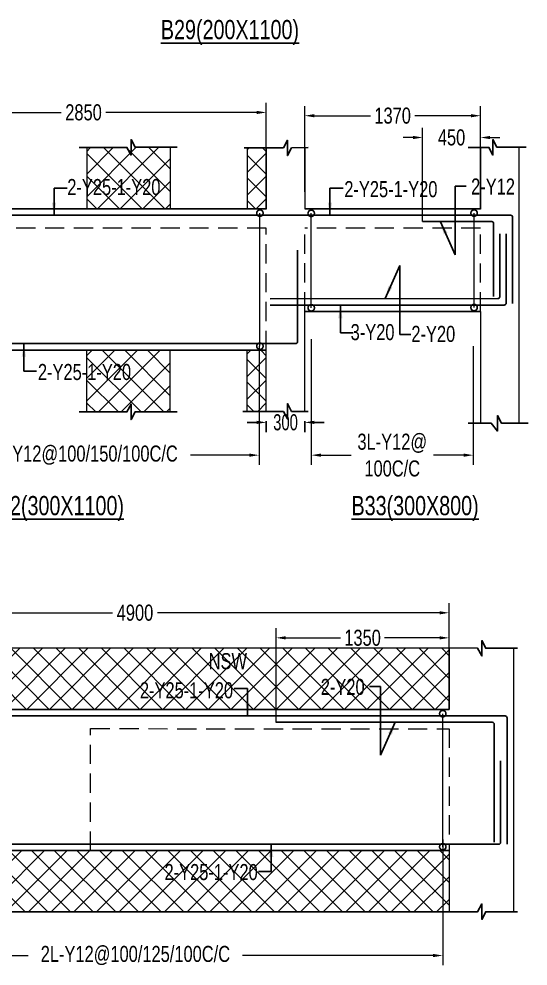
# Model space of a CAD drawing. Header units: millimetres. Extents: x -9667 to 132562, y -132456 to -91255.
# Drawn here: x 4558 to 8528, y -113395 to -106015 of the extents above; entities that cross this region are included whole.
import ezdxf

# ---------------------------------------------------------------- set-up
doc = ezdxf.new("R2010")
doc.units = ezdxf.units.MM
doc.header["$LTSCALE"] = 100
doc.header["$MEASUREMENT"] = 0
doc.linetypes.add('CONTINU', pattern=[0])
doc.linetypes.add('HIDDEN', pattern=[0.375, 0.25, -0.125])
doc.layers.get('Defpoints').update_dxf_attribs({"color": 1, "lineweight": 0})
for name, color, linetype in [('-S-BMNO', 1, 'Continuous'), ('-S-MISC', 8, 'Continuous'), ('-STR-BEAM', 7, 'CONTINU'), ('-STR-REINF', 3, 'Continuous')]:
    doc.layers.add(name, color=color, linetype=linetype)
for name, color, linetype, lineweight in [('-S-STIRRUPS DIM', 6, 'Continuous', 9), ('-S-STIRUP', 11, 'Continuous', 9), ('-S-TEXT', 6, 'Continuous', 0), ('-STR-COLUMN', 5, 'HIDDEN', 13), ('S-COL HATCH', 9, 'Continuous', 0), ('SLAB LINE', 254, 'HIDDEN', 20)]:
    doc.layers.add(name, color=color, linetype=linetype, lineweight=lineweight)
doc.styles.add('BEAM-LS', font='romans.shx', dxfattribs={"width": 0.8})
doc.styles.add('SOBHA', font='swisscl.ttf', dxfattribs={"width": 0.9})
doc.styles.add('sobha.sed', font='swisscl.ttf')
doc.dimstyles.new('S-50', dxfattribs={"dimscale": 50, "dimtxt": 2.5, "dimasz": 2, "dimexe": 0.5, "dimexo": 0.25, "dimgap": 0.25, "dimtad": 0, "dimdec": 0, "dimrnd": 0.0005, "dimzin": 0, "dimdsep": 46, "dimtxsty": 'sobha.sed', "dimblk": 'OBLIQUE', "dimcen": 0.09, "dimclrd": 8, "dimclre": 8, "dimclrt": 6, "dimadec": 0, "dimazin": 0, "dimtfac": 1, "dimtdec": 0, "dimtofl": 0, "dimtmove": 2, "dimatfit": 3, "dimfxl": 0.18, "dimtolj": 1, "dimtzin": 0, "dimlwd": -1, "dimlwe": -1, "dimarcsym": 0})
doc.dimstyles.new('S-DIM50', dxfattribs={"dimscale": 50, "dimtxt": 2.5, "dimasz": 1.5, "dimexe": 1.5, "dimexo": 1, "dimgap": 0.5, "dimtad": 0, "dimdec": 0, "dimzin": 0, "dimdsep": 46, "dimtxsty": 'SOBHA', "dimcen": 0.09, "dimclrd": 256, "dimclre": 256, "dimclrt": 6, "dimadec": 5, "dimazin": 0, "dimtfac": 1, "dimtdec": 0, "dimtofl": 0, "dimtmove": 0, "dimatfit": 3, "dimfxl": 0.18, "dimtolj": 1, "dimtzin": 0, "dimlwd": -1, "dimlwe": -1, "dimarcsym": 0})
doc.dimstyles.new('STIRUP', dxfattribs={"dimscale": 50, "dimtxt": 2.5, "dimasz": 2.2, "dimexe": 0, "dimexo": 0, "dimgap": 0.5, "dimtad": 0, "dimdec": 0, "dimzin": 0, "dimdsep": 46, "dimtxsty": 'BEAM-LS', "dimblk": 'DOTSMALL', "dimcen": 0.09, "dimclrd": 256, "dimclre": 256, "dimclrt": 256, "dimadec": 5, "dimazin": 0, "dimtfac": 1, "dimtdec": 0, "dimtofl": 0, "dimtmove": 0, "dimatfit": 3, "dimldrblk": 'DOTSMALL', "dimfxl": 0, "dimfxlon": 1, "dimtolj": 1, "dimtzin": 0, "dimlwd": -1, "dimlwe": -1, "dimarcsym": 0})
pattern_1 = [(45, (269979.18, 10235.55), (-88.38835, 88.38835), []), (135, (269979.18, 10235.55), (-88.38835, -88.38835), [])]
pattern_2 = [(45, (269430.5, 6336.93), (-88.38835, 88.38835), []), (135, (269430.5, 6336.93), (-88.38835, -88.38835), [])]

# ---------------------------------------------------------------- blocks, each defined once
blk = doc.blocks.new('*D548')
at = {"layer": '-S-STIRRUPS DIM', "color": 251, "transparency": 16777216}
for p, q in [((3636.8, -107079), (3636.8, -106668.8)), ((6486.8, -107495.1), (6486.8, -106668.8)), ((3711.8, -106743.8), (4888.5, -106743.8)), ((6411.8, -106743.8), (5235.1, -106743.8))]:
    blk.add_line(p, q, dxfattribs=at)
for points in [[(3711.8, -106731.3), (3711.8, -106756.3), (3636.8, -106743.8)], [(6411.8, -106731.3), (6411.8, -106756.3), (6486.8, -106743.8)]]:
    blk.add_solid(points, dxfattribs=at)
at = {"layer": 'Defpoints', "color": 0, "transparency": 16777216}
for p in [(6486.8, -106743.8), (3636.8, -107079, 0), (6486.8, -107495.1, 0)]:
    blk.add_point(p, dxfattribs=at)
at = {"layer": '-S-STIRRUPS DIM', "color": 6, "transparency": 16777216, "insert": (5061.8, -106743.8), "char_height": 125, "attachment_point": 5, "style": 'sobha.sed'}
blk.add_mtext('\\A1;2850', dxfattribs=at)
blk = doc.blocks.new('*D551')
at = {"layer": '-S-STIRRUPS DIM', "color": 251, "transparency": 16777216}
for p, q in [((3686.7, -108509.8), (3686.7, -109489.4)), ((6430.6, -108565.3), (6430.6, -109489.4)), ((3761.7, -109414.4), (4222.6, -109414.4)), ((6355.6, -109414.4), (5894.7, -109414.4))]:
    blk.add_line(p, q, dxfattribs=at)
for points in [[(3761.7, -109401.9), (3761.7, -109426.9), (3686.7, -109414.4)], [(6355.6, -109401.9), (6355.6, -109426.9), (6430.6, -109414.4)]]:
    blk.add_solid(points, dxfattribs=at)
at = {"layer": 'Defpoints', "color": 0, "transparency": 16777216}
for p in [(3686.7, -108509.8, 178586.6), (6430.6, -108565.3, 0), (6430.6, -109414.4)]:
    blk.add_point(p, dxfattribs=at)
at = {"layer": '-S-STIRRUPS DIM', "color": 6, "transparency": 16777216, "insert": (5058.6, -109414.4), "char_height": 125, "attachment_point": 5, "style": 'sobha.sed'}
blk.add_mtext('\\A1;3L-Y12@100/150/100C/C', dxfattribs=at)
blk = doc.blocks.new('*D552')
at = {"layer": '-S-STIRRUPS DIM', "color": 251, "transparency": 16777216}
for p, q in [((6837, -108509.3), (6837, -109489.4)), ((8100.6, -108564.1), (8100.6, -109489.4)), ((6912, -109414.4), (7148, -109414.4)), ((8025.6, -109414.4), (7789.5, -109414.4))]:
    blk.add_line(p, q, dxfattribs=at)
for points in [[(6912, -109401.9), (6912, -109426.9), (6837, -109414.4)], [(8025.6, -109401.9), (8025.6, -109426.9), (8100.6, -109414.4)]]:
    blk.add_solid(points, dxfattribs=at)
at = {"layer": 'Defpoints', "color": 0, "transparency": 16777216}
for p in [(6837, -108509.3, 178586.6), (8100.6, -108564.1, 0), (8100.6, -109414.4)]:
    blk.add_point(p, dxfattribs=at)
at = {"layer": '-S-STIRRUPS DIM', "color": 6, "transparency": 16777216, "insert": (7468.8, -109414.4), "char_height": 125, "attachment_point": 5, "style": 'sobha.sed'}
blk.add_mtext('\\A1;3L-Y12@\\P100C/C', dxfattribs=at)
blk = doc.blocks.new('*D553')
at = {"layer": '-S-STIRRUPS DIM', "color": 251, "transparency": 16777216}
for p, q in [((6786.8, -107363.5), (6786.8, -106694.5)), ((8156.9, -107363.5), (8156.9, -106694.5)), ((6861.8, -106769.5), (7299.9, -106769.5)), ((8081.9, -106769.5), (7643.8, -106769.5))]:
    blk.add_line(p, q, dxfattribs=at)
for points in [[(6861.8, -106757), (6861.8, -106782), (6786.8, -106769.5)], [(8081.9, -106757), (8081.9, -106782), (8156.9, -106769.5)]]:
    blk.add_solid(points, dxfattribs=at)
at = {"layer": 'Defpoints', "color": 0, "transparency": 16777216}
for p in [(8156.9, -106769.5), (6786.8, -107363.5, 0), (8156.9, -107363.5)]:
    blk.add_point(p, dxfattribs=at)
at = {"layer": '-S-STIRRUPS DIM', "color": 6, "transparency": 16777216, "insert": (7471.8, -106769.5), "char_height": 125, "attachment_point": 5, "style": 'sobha.sed'}
blk.add_mtext('\\A1;1370', dxfattribs=at)
blk = doc.blocks.new('_DotSmall')
at = {"color": 0, "linetype": 'ByBlock', "const_width": 0.5}
blk.add_lwpolyline([(-0.0625, 0, 1), (0.0625, 0, 1)], format="xyb", close=True, dxfattribs=at)
blk = doc.blocks.new('*D555')
at = {"layer": '-S-STIRUP', "ltscale": 100, "transparency": 16777216}
blk.add_line((8106.8, -108264.1), (8106.8, -107527.9), dxfattribs=at)
at = {"layer": 'Defpoints', "color": 0, "linetype": 'CONTINU', "ltscale": 100, "transparency": 16777216}
for p in [(8106.8, -107527.9), (8106.9, -107527.9), (8106.8, -108264.1, 0)]:
    blk.add_point(p, dxfattribs=at)
at = {"layer": '-S-STIRUP', "linetype": 'CONTINU', "ltscale": 100, "transparency": 16777216, "xscale": 100, "yscale": 100, "zscale": 100}
for p, rotation in [((8106.8, -107527.9), 90), ((8106.8, -108264.1), 270)]:
    blk.add_blockref('_DotSmall', p, dxfattribs=dict(at, rotation=rotation))
blk = doc.blocks.new('*D558')
at = {"layer": '-S-STIRUP', "ltscale": 100, "transparency": 16777216}
blk.add_line((6837, -108266.3), (6837, -107530), dxfattribs=at)
at = {"layer": 'Defpoints', "color": 0, "linetype": 'CONTINU', "ltscale": 100, "transparency": 16777216}
for p in [(6836.7, -107530), (6837, -107530), (6837, -108266.3, 0)]:
    blk.add_point(p, dxfattribs=at)
at = {"layer": '-S-STIRUP', "linetype": 'CONTINU', "ltscale": 100, "transparency": 16777216, "xscale": 100, "yscale": 100, "zscale": 100}
for p, rotation in [((6837, -107530), 90), ((6837, -108266.3), 270)]:
    blk.add_blockref('_DotSmall', p, dxfattribs=dict(at, rotation=rotation))
blk = doc.blocks.new('*D559')
at = {"layer": '-S-STIRUP', "ltscale": 100, "transparency": 16777216}
blk.add_line((6436.8, -108565.3), (6436.8, -107528.5), dxfattribs=at)
at = {"layer": 'Defpoints', "color": 0, "linetype": 'CONTINU', "ltscale": 100, "transparency": 16777216}
for p in [(6436.8, -107528.5), (6436.8, -107528.5), (6436.8, -108565.3)]:
    blk.add_point(p, dxfattribs=at)
at = {"layer": '-S-STIRUP', "linetype": 'CONTINU', "ltscale": 100, "transparency": 16777216, "xscale": 100, "yscale": 100, "zscale": 100}
for p, rotation in [((6436.8, -107528.5), 90), ((6436.8, -108565.3), 270)]:
    blk.add_blockref('_DotSmall', p, dxfattribs=dict(at, rotation=rotation))
blk = doc.blocks.new('_Oblique')
at = {"color": 0, "linetype": 'ByBlock', "lineweight": -2}
blk.add_line((-0.5, -0.5), (0.5, 0.5), dxfattribs=at)
blk = doc.blocks.new('*D565')
at = {"layer": '-S-STIRRUPS DIM', "color": 251, "transparency": 16777216}
for p, q in [((7705.1, -107594.8), (7705.1, -106864.2)), ((8156.9, -107497), (8156.9, -106864.2)), ((7630.1, -106939.2), (7555.1, -106939.2)), ((8231.9, -106939.2), (8306.9, -106939.2))]:
    blk.add_line(p, q, dxfattribs=at)
for points in [[(7630.1, -106926.7), (7630.1, -106951.7), (7705.1, -106939.2)], [(8231.9, -106926.7), (8231.9, -106951.7), (8156.9, -106939.2)]]:
    blk.add_solid(points, dxfattribs=at)
at = {"layer": 'Defpoints', "color": 0, "transparency": 16777216}
for p in [(8156.9, -106939.2), (8156.9, -107497, 0), (7705.1, -107594.8, 0)]:
    blk.add_point(p, dxfattribs=at)
at = {"layer": '-S-STIRRUPS DIM', "color": 6, "transparency": 16777216, "insert": (7931, -106939.2), "char_height": 125, "attachment_point": 5, "style": 'sobha.sed'}
blk.add_mtext('\\A1;450', dxfattribs=at)
blk = doc.blocks.new('*D574')
at = {"layer": '-S-STIRRUPS DIM', "color": 251, "transparency": 16777216}
for p, q in [((3013.6, -111395.6), (3013.6, -110567.4)), ((7912.4, -110977.6), (7912.4, -110567.4)), ((3088.6, -110642.4), (5288.8, -110642.4)), ((7837.4, -110642.4), (5637.2, -110642.4))]:
    blk.add_line(p, q, dxfattribs=at)
for points in [[(3088.6, -110629.9), (3088.6, -110654.9), (3013.6, -110642.4)], [(7837.4, -110629.9), (7837.4, -110654.9), (7912.4, -110642.4)]]:
    blk.add_solid(points, dxfattribs=at)
at = {"layer": 'Defpoints', "color": 0, "transparency": 16777216}
for p in [(3013.6, -110642.4), (7912.4, -110977.6, 0), (3013.6, -111395.6, 0)]:
    blk.add_point(p, dxfattribs=at)
at = {"layer": '-S-STIRRUPS DIM', "color": 6, "transparency": 16777216, "insert": (5463, -110642.4), "char_height": 125, "attachment_point": 5, "style": 'sobha.sed'}
blk.add_mtext('\\A1;4900', dxfattribs=at)
blk = doc.blocks.new('*D577')
at = {"layer": '-S-STIRRUPS DIM', "color": 251, "transparency": 16777216}
for p, q in [((3069.8, -112464.7), (3069.8, -113388)), ((7862.6, -112408.4), (7862.6, -113388)), ((3144.8, -113313), (4630.3, -113313)), ((7787.6, -113313), (6302.2, -113313))]:
    blk.add_line(p, q, dxfattribs=at)
for points in [[(3144.8, -113300.5), (3144.8, -113325.5), (3069.8, -113313)], [(7787.6, -113300.5), (7787.6, -113325.5), (7862.6, -113313)]]:
    blk.add_solid(points, dxfattribs=at)
at = {"layer": 'Defpoints', "color": 0, "transparency": 16777216}
for p in [(3069.8, -112464.7, 0), (7862.6, -112408.4, 178586.6), (3069.8, -113313)]:
    blk.add_point(p, dxfattribs=at)
at = {"layer": '-S-STIRRUPS DIM', "color": 6, "transparency": 16777216, "insert": (5466.2, -113313), "char_height": 125, "attachment_point": 5, "style": 'sobha.sed'}
blk.add_mtext('\\A1;2L-Y12@100/125/100C/C', dxfattribs=at)
blk = doc.blocks.new('*D582')
at = {"layer": '-S-STIRUP', "ltscale": 100, "transparency": 16777216}
blk.add_line((7862.6, -112465.3), (7862.6, -111428.6), dxfattribs=at)
at = {"layer": 'Defpoints', "color": 0, "linetype": 'CONTINU', "ltscale": 100, "transparency": 16777216}
for p in [(7862.6, -111428.6), (7862.6, -111428.6), (7862.6, -112465.3)]:
    blk.add_point(p, dxfattribs=at)
at = {"layer": '-S-STIRUP', "linetype": 'CONTINU', "ltscale": 100, "transparency": 16777216, "xscale": 100, "yscale": 100, "zscale": 100}
for p, rotation in [((7862.6, -111428.6), 90), ((7862.6, -112465.3), 270)]:
    blk.add_blockref('_DotSmall', p, dxfattribs=dict(at, rotation=rotation))
blk = doc.blocks.new('*D568')
at = {"layer": '-S-STIRRUPS DIM', "color": 251, "transparency": 16777216}
for p, q in [((6562.4, -111496.5), (6562.4, -110762.8)), ((7912.4, -111395.6), (7912.4, -110762.8)), ((6637.4, -110837.8), (7065.5, -110837.8)), ((7837.4, -110837.8), (7409.3, -110837.8))]:
    blk.add_line(p, q, dxfattribs=at)
for points in [[(6637.4, -110825.3), (6637.4, -110850.3), (6562.4, -110837.8)], [(7837.4, -110825.3), (7837.4, -110850.3), (7912.4, -110837.8)]]:
    blk.add_solid(points, dxfattribs=at)
at = {"layer": 'Defpoints', "color": 0, "transparency": 16777216}
for p in [(7912.4, -110837.8), (7912.4, -111395.6, 0), (6562.4, -111496.5, 0)]:
    blk.add_point(p, dxfattribs=at)
at = {"layer": '-S-STIRRUPS DIM', "color": 6, "transparency": 16777216, "insert": (7237.4, -110837.8), "char_height": 125, "attachment_point": 5, "style": 'sobha.sed'}
blk.add_mtext('\\A1;1350', dxfattribs=at)
blk = doc.blocks.new('*D793')
at = {"transparency": 16777216}
for p, q in [((6411.8, -109159), (6336.8, -109159)), ((6486.8, -109150), (6486.8, -109234)), ((6786.8, -109150), (6786.8, -109234)), ((6861.8, -109159), (6936.8, -109159))]:
    blk.add_line(p, q, dxfattribs=at)
for points in [[(6411.8, -109146.5), (6411.8, -109171.5), (6486.8, -109159)], [(6861.8, -109146.5), (6861.8, -109171.5), (6786.8, -109159)]]:
    blk.add_solid(points, dxfattribs=at)
at = {"layer": 'Defpoints', "color": 0, "transparency": 16777216}
for p in [(6486.8, -109074.6), (6786.8, -109074.6), (6786.8, -109159)]:
    blk.add_point(p, dxfattribs=at)
at = {"color": 6, "transparency": 16777216, "insert": (6636.8, -109159), "char_height": 125, "attachment_point": 5, "style": 'SOBHA'}
blk.add_mtext('\\A1;300', dxfattribs=at)

msp = doc.modelspace()

# ---------------------------------------------------------------- hatches: boundary and pattern name
at = {"layer": 'S-COL HATCH'}
h = msp.add_hatch(dxfattribs=at)
h.set_pattern_fill('ANSI37', color=252, scale=1000)
h.set_pattern_definition(pattern_1)
h.paths.add_polyline_path([(-5306.9, -107496.6), (-8812, -107496.6), (-8812, -107017.9), (-5306.9, -107017.9)])
h.paths.add_polyline_path([(-3903.1, -107019.7), (-4673.5, -107019.7), (-4673.5, -107496.5), (-3903.1, -107496.5)])
h.paths.add_polyline_path([(-3302.6, -107496.3), (-3413.2, -107496.3), (-3413.2, -107017.9), (-3302.6, -107017.9)])
h.paths.add_polyline_path([(-1012, -107496.3), (-2681.6, -107496.3), (-2681.6, -107017.9), (-1012, -107017.9)])
h.paths.add_polyline_path([(1538, -107795.7), (788, -107795.8), (788, -107495.8), (488, -107496.3), (488, -107017.9), (1538, -107017.9)])
h.paths.add_polyline_path([(3888, -107495.4), (3636.8, -107495.4), (3636.8, -107017.9), (3888, -107017.9)])
h.paths.add_polyline_path([(5738, -107495.4), (5088, -107495.4), (5088, -107017.9), (5738, -107017.9)])
h.paths.add_polyline_path([(6486.8, -107496.2), (6338, -107496.2), (6338, -107018.7), (6486.8, -107018.7)])
h = msp.add_hatch(dxfattribs=at)
h.set_pattern_fill('ANSI37', color=252, scale=1000)
h.set_pattern_definition(pattern_1)
h.paths.add_polyline_path([(-5306.9, -108598.9), (-8812, -108598.9), (-8812, -109077.6), (-5306.9, -109077.6)])
h.paths.add_polyline_path([(-3903.1, -109075.8), (-4673.5, -109075.8), (-4673.5, -108599), (-3903.1, -108599)])
h.paths.add_polyline_path([(-3302.6, -108599.2), (-3413.2, -108599.2), (-3413.2, -109077.6), (-3302.6, -109077.6)])
h.paths.add_polyline_path([(-1012, -108599.2), (-2681.6, -108599.2), (-2681.6, -109077.6), (-1012, -109077.6)])
h.paths.add_polyline_path([(1538, -108599.2), (488, -108599.2), (488, -109077.6), (1538, -109077.6)])
h.paths.add_polyline_path([(3888, -108600.1), (3636.8, -108600.1), (3636.8, -109077.6), (3888, -109077.6)])
h.paths.add_polyline_path([(5738, -108600.1), (5088, -108600.1), (5088, -109077.6), (5738, -109077.6)])
h.paths.add_polyline_path([(6486.8, -108599.3), (6338, -108599.3), (6338, -109076.8), (6486.8, -109076.8)])
h = msp.add_hatch(dxfattribs=at)
h.set_pattern_fill('ANSI37', color=252, scale=1000)
h.set_pattern_definition(pattern_2)
h.paths.add_polyline_path([(4407.3, -111395.2), (7912.4, -111395.2), (7912.4, -110916.5), (4407.3, -110916.5)])
h.paths.add_polyline_path([(3003.5, -110918.3), (3773.9, -110918.3), (3773.9, -111395.1), (3003.5, -111395.1)])
h.paths.add_polyline_path([(2403.1, -111394.9), (2513.6, -111394.9), (2513.6, -110916.5), (2403.1, -110916.5)])
h.paths.add_polyline_path([(112.4, -111394.9), (1782, -111394.9), (1782, -110916.5), (112.4, -110916.5)])
h.paths.add_polyline_path([(-2437.6, -111694.3), (-1687.6, -111694.4), (-1687.6, -111394.4), (-1387.6, -111394.9), (-1387.6, -110916.5), (-2437.5, -110916.5)])
h.paths.add_polyline_path([(-4787.6, -111394.1), (-4536.4, -111394.1), (-4536.4, -110916.5), (-4787.6, -110916.5)])
h.paths.add_polyline_path([(-6637.6, -111394.1), (-5987.6, -111394.1), (-5987.6, -110916.5), (-6637.6, -110916.5)])
h.paths.add_polyline_path([(-7386.4, -111394.8), (-7237.6, -111394.8), (-7237.6, -110917.3), (-7386.4, -110917.3)])
h = msp.add_hatch(dxfattribs=at)
h.set_pattern_fill('ANSI37', color=252, scale=1000)
h.set_pattern_definition(pattern_2)
h.paths.add_polyline_path([(4407.3, -112497.6), (7912.4, -112497.6), (7912.4, -112976.2), (4407.3, -112976.2)])
h.paths.add_polyline_path([(3003.5, -112974.4), (3773.9, -112974.4), (3773.9, -112497.6), (3003.5, -112497.6)])
h.paths.add_polyline_path([(2403.1, -112497.8), (2513.6, -112497.8), (2513.6, -112976.3), (2403.1, -112976.3)])
h.paths.add_polyline_path([(112.4, -112497.8), (1782, -112497.8), (1782, -112976.3), (112.4, -112976.3)])
h.paths.add_polyline_path([(-2437.5, -112497.8), (-1387.6, -112497.8), (-1387.6, -112976.3), (-2437.5, -112976.3)])
h.paths.add_polyline_path([(-4787.6, -112498.7), (-4536.4, -112498.7), (-4536.4, -112976.2), (-4787.6, -112976.2)])
h.paths.add_polyline_path([(-6637.6, -112498.7), (-5987.6, -112498.7), (-5987.6, -112976.2), (-6637.6, -112976.2)])
h.paths.add_polyline_path([(-7386.4, -112497.9), (-7237.6, -112497.9), (-7237.6, -112975.4), (-7386.4, -112975.4)])

# ---------------------------------------------------------------- linework, layer by layer
at = {"layer": '-S-MISC', "linetype": 'ByBlock', "ltscale": 1000}
for points in [[(5791.2, -107015.6), (5463.1, -107015.6), (5432.3, -106955.9), (5432.3, -107076.1), (5400.4, -107015.8), (5028.2, -107015.8)], [(8512.7, -107015.6), (8284.8, -107015.6), (8253.9, -106955.9), (8253.9, -107076.1), (8222, -107015.8), (8061, -107015.8)], [(5791.2, -109077), (5463.1, -109077), (5432.3, -109136.6), (5432.3, -109016.5), (5400.4, -109076.7), (5028.2, -109076.7)], [(8527.7, -109165.6), (8320.9, -109165.6), (8290, -109105.9), (8290, -109226.1), (8240.1, -109165.6), (8061, -109165.8)]]:
    msp.add_lwpolyline(points, dxfattribs=at)
at = {"layer": '-S-MISC', "linetype": 'ByBlock', "ltscale": 1000, "elevation": 0}
for points in [[(6315.2, -107019.7), (6620.2, -107019.7), (6651.1, -106960.1), (6651.1, -107080.2), (6683.9, -107019.7), (6813.8, -107017.6)], [(6303.2, -109072.8), (6620.2, -109072.8), (6651.1, -109132.5), (6651.1, -109012.3), (6683.9, -109072.8), (6813.8, -109074.9)], [(8444.8, -110918.3), (8198.1, -110918.3), (8167.2, -110858.7), (8167.2, -110978.8), (8134.4, -110918.3), (4290.3, -110916.3)], [(8444.8, -112971.4), (8198.1, -112971.4), (8167.2, -113031.1), (8167.2, -112910.9), (8134.4, -112971.4), (4290.3, -112973.5)]]:
    msp.add_lwpolyline(points, dxfattribs=at)
at = {"layer": '-STR-BEAM'}
for p, q in [((6486.8, -107495.1, 0), (3636.8, -107495.5, 0)), ((8156.9, -107494.9), (6786.8, -107495.1, 0)), ((8156.9, -108294.9), (6786.9, -108295.1, 0)), ((6487, -108595.1, 0), (3637, -108595.5, 0)), ((3013.6, -111395, 0), (7912.4, -111395.6, 0)), ((3013.6, -112495, 0), (7912.4, -112495.6, 0))]:
    msp.add_line(p, q, dxfattribs=at)
at = {"layer": '-STR-COLUMN', "linetype": 'Continuous', "ltscale": 10}
for p, q in [((5088, -107017.9), (5088, -107497)), ((5738, -107017.9), (5738, -107497)), ((6338, -107019.7), (6338.1, -107495.1, 0)), ((6486.8, -107017.9), (6486.8, -107497)), ((6786.8, -107017.9), (6786.9, -107495.1, 0)), ((8156.9, -107015.8), (8156.9, -107497)), ((8456.8, -107015.6), (8456.8, -109165.6)), ((6786.8, -109074.6), (6787.3, -108295.1, 0)), ((8156.8, -108294.9, 0), (8156.9, -109165.8)), ((5088, -109074.6), (5088, -108595.5)), ((5738, -109074.6), (5738, -108595.5)), ((6338, -109072.8), (6338.1, -108597.4, 0)), ((6486.8, -109074.6), (6486.8, -108595.5)), ((7912.4, -110916.5, 0), (7912.4, -111395.6, 0)), ((8413.6, -110916.5, 0), (8413.6, -112971.4, 0)), ((7912.4, -112495.6, 0), (7912.4, -112971.6, 0))]:
    msp.add_line(p, q, dxfattribs=at)
at = {"layer": '-STR-REINF', "ltscale": 10}
for p, q in [((8391.8, -107544.7), (3186.9, -107545.3, 0)), ((8244.5, -107594.7, 0), (7705.1, -107594.8, 0)), ((8406.8, -107559.7), (8406.8, -108231.5)), ((8259, -107609.7, 0), (8259, -108178, 0)), ((8306.8, -107688.5), (8306.8, -108179.7)), ((8356.8, -107688.5), (8356.8, -108229.7)), ((6730, -108529.9), (6730, -107818)), ((6517, -108197), (8291.8, -108194.7, 0)), ((6517, -108244.9), (8341.8, -108244.7)), ((-9198.2, -108547), (6715, -108544.9)), ((-1623.5, -111444.3, 0), (8348.6, -111445.6, 0)), ((6562.4, -111495.4, 0), (8248.6, -111495.6, 0)), ((8363.6, -111460.6, 0), (8363.6, -112446.3, 0)), ((8263.6, -111510.6, 0), (8263.6, -112430.6, 0)), ((8313.6, -111795.6, 0), (8313.6, -112430.6, 0)), ((8298.6, -112445.6, 0), (-7614.6, -112443.5, 0))]:
    msp.add_line(p, q, dxfattribs=at)
for centre, start, end in [((8244, -107609.7, 0), 0, 90.01143), ((8391.8, -107559.7), 0, 90), ((8291.8, -108179.7, 0), 270.06152, 0), ((8341.8, -108229.7), 270, 0), ((6715, -108529.9), 270.0075, 0), ((8248.6, -111510.6, 0), 0, 89.99243), ((8348.6, -111460.6, 0), 0, 90), ((8298.6, -112430.6, 0), 270, 0)]:
    msp.add_arc(centre, 15, start, end, dxfattribs=at)
at = {"layer": 'SLAB LINE', "color": 8, "linetype": 'HIDDEN', "ltscale": 6}
for p, q in [((6487, -107645.5, 0), (3637, -107645.5, 0)), ((6487, -108595.5, 0), (6487, -107645.5, 0)), ((6787.4, -108294.5, 0), (6787.1, -107645.1, 0)), ((8157, -107645.5, 0), (6787.1, -107645.5, 0)), ((8156.9, -108294.9), (8157, -107645.5, 0)), ((5117.1, -112495.3, 0), (5117.2, -111545.3, 0)), ((5117.2, -111545.3, 0), (7912.4, -111545.6, 0)), ((7912.4, -111545.6, 0), (7912.4, -112495.6, 0))]:
    msp.add_line(p, q, dxfattribs=at)

# ---------------------------------------------------------------- texts
at = {"layer": '-S-BMNO', "color": 4, "linetype": 'Continuous', "style": 'sobha.sed'}
for s, p in [('%%UB29(200X1100)', (5664.8, -106173.4, 0)), ('%%UB32(300X1100)', (4300, -109882.3, 0)), ('%%UB33(300X800)', (7151, -109882.3, 0))]:
    msp.add_text(s, height=150, dxfattribs=at).set_placement(p)
at = {"layer": '-S-TEXT', "color": 6, "style": 'sobha.sed'}
msp.add_text('NSW', height=125, dxfattribs=at).set_placement((6037.5, -111081.8, 0))
at = {"layer": '-S-TEXT', "color": 6, "char_height": 125, "style": 'sobha.sed'}
for s, insert, attachment_point in [('\\A1;2-Y25-1-Y20', (4935.1, -107262.7, 0), 1), ('\\A1;2-Y25-1-Y20', (7094.7, -107279, 0), 1), ('\\A1;2-Y12', (8425.5, -107258.7, 0), 3), ('\\A1;3-Y20', (7144.3, -108393.1, 0), 1), ('\\A1;2-Y20', (7959.8, -108406.9, 0), 3), ('\\A1;2-Y25-1-Y20', (4706.1, -108703.7, 0), 1), ('\\A1;2-Y25-1-Y20', (6227.7, -111183.8), 3), ('\\A1;2-Y20', (6911.4, -111157.3, 0), 1), ('\\A1;2-Y25-1-Y20', (6419.7, -112600.1), 3)]:
    msp.add_mtext(s, dxfattribs=dict(at, insert=insert, attachment_point=attachment_point))

# ---------------------------------------------------------------- dimensions: what is measured, and where the dimension line sits
at = {"layer": '-S-STIRRUPS DIM'}
for base, p1, p2, picture, middle in [((6486.8, -106743.8, 0), (3636.8, -107079), (6486.8, -107495.1), '*D548', (5061.8, -106743.8, 0)), ((8156.9, -106769.5), (6786.8, -107363.5), (8156.9, -107363.5), '*D553', (7471.8, -106769.5)), ((8156.9, -106939.2), (7705.1, -107594.8, 0), (8156.9, -107497, 0), '*D565', (7931, -106939.2)), ((7912.4, -110837.8, 0), (6562.4, -111496.5, 0), (7912.4, -111395.6, 0), '*D568', (7237.4, -110837.8, 0))]:
    dim = msp.add_linear_dim(base=base, p1=p1, p2=p2, dimstyle='S-DIM50', override={"dimscale": 1, "dimtxt": 125, "dimasz": 75, "dimexe": 75, "dimexo": 0, "dimgap": 25, "dimrnd": 5, "dimtxsty": 'sobha.sed', "dimsah": 1, "dimcen": 4.5, "dimclrd": 251, "dimclre": 251, "dimfxl": 75}, dxfattribs=at)
    dim.commit()
    dim.dimension.update_dxf_attribs({"geometry": picture, "text_midpoint": middle})
for base, p1, p2, text, picture, middle in [((6430.6, -109414.4, 0), (3686.7, -108509.8, 178586.6), (6430.6, -108565.3), '3L-Y12@100/150/100C/C', '*D551', (5058.6, -109414.4, 0)), ((8100.6, -109414.4, 0), (6837, -108509.3, 178586.6), (8100.6, -108564.1, 0), '3L-Y12@\\P100C/C', '*D552', (7468.8, -109414.4, 0))]:
    dim = msp.add_linear_dim(base=base, p1=p1, p2=p2, text=text, dimstyle='S-DIM50', override={"dimscale": 1, "dimtxt": 125, "dimasz": 75, "dimexe": 75, "dimexo": 0, "dimgap": 25, "dimtxsty": 'sobha.sed', "dimsah": 1, "dimcen": 4.5, "dimclrd": 251, "dimclre": 251, "dimfxl": 75}, dxfattribs=at)
    dim.commit()
    dim.dimension.update_dxf_attribs({"geometry": picture, "text_midpoint": middle})
dim = msp.add_linear_dim(base=(3013.6, -110642.4), p1=(7912.4, -110977.6, 0), p2=(3013.6, -111395.6, 0), angle=180, dimstyle='S-DIM50', override={"dimscale": 1, "dimtxt": 125, "dimasz": 75, "dimexe": 75, "dimexo": 0, "dimgap": 25, "dimrnd": 5, "dimtxsty": 'sobha.sed', "dimsah": 1, "dimcen": 4.5, "dimclrd": 251, "dimclre": 251, "dimfxl": 75}, dxfattribs=at)
dim.commit()
dim.dimension.update_dxf_attribs({"geometry": '*D574', "text_midpoint": (5463, -110642.4)})
dim = msp.add_linear_dim(base=(3069.8, -113313), p1=(7862.6, -112408.4, 178586.6), p2=(3069.8, -112464.7, 0), angle=180, text='2L-Y12@100/125/100C/C', dimstyle='S-DIM50', override={"dimscale": 1, "dimtxt": 125, "dimasz": 75, "dimexe": 75, "dimexo": 0, "dimgap": 25, "dimtxsty": 'sobha.sed', "dimsah": 1, "dimcen": 4.5, "dimclrd": 251, "dimclre": 251, "dimfxl": 75}, dxfattribs=at)
dim.commit()
dim.dimension.update_dxf_attribs({"geometry": '*D577', "text_midpoint": (5466.2, -113313)})
at = {"layer": '-S-STIRUP', "linetype": 'CONTINU', "ltscale": 100}
dim = msp.add_linear_dim(base=(6436.8, -107528.5), p1=(6436.8, -108565.3), p2=(6436.8, -107528.5), angle=90, text=' ', dimstyle='STIRUP', override={"dimasz": 2}, dxfattribs=at)
dim.commit()
dim.dimension.update_dxf_attribs({"geometry": '*D559', "text_midpoint": (6436.8, -108346.9), "dimtype": 160})
for base, p1, p2, picture, middle in [((6837, -107530, 178586.6), (6837, -108266.3, 178586.6), (6836.7, -107530, 178586.6), '*D558', (6837, -107898.1, 178586.6)), ((8106.8, -107527.9), (8106.8, -108264.1, 0), (8106.9, -107527.9), '*D555', (8106.8, -107896)), ((7862.6, -111428.6, 178586.6), (7862.6, -112465.3, 178586.6), (7862.6, -111428.6, 178586.6), '*D582', (7862.6, -111947, 178586.6))]:
    dim = msp.add_linear_dim(base=base, p1=p1, p2=p2, angle=90, text=' ', dimstyle='STIRUP', override={"dimasz": 2}, dxfattribs=at)
    dim.commit()
    dim.dimension.update_dxf_attribs({"geometry": picture, "text_midpoint": middle})
at = {"color": 1}
dim = msp.add_linear_dim(base=(6786.8, -109159), p1=(6486.8, -109074.6), p2=(6786.8, -109074.6), dimstyle='S-DIM50', override={"dimfxlon": 1, "dimarcsym": 2}, dxfattribs=at)
dim.commit()
dim.dimension.update_dxf_attribs({"geometry": '*D793', "text_midpoint": (6636.8, -109159)})

# ---------------------------------------------------------------- leaders
at = {"layer": '-S-MISC'}
for points in [[(4831.7, -107547, 0), (4831.7, -107334.2, 0), (4935.1, -107334.2, 0)], [(6982.7, -107547, 0), (6982.7, -107334.2, 0), (7086.1, -107334.2, 0)], [(7844.3, -107596.4, 0), (7959.8, -107853.4, 0), (7959.8, -107317.4, 0), (8045.2, -107317.4, 0)], [(7412.9, -108194.8, 0), (7528.4, -107937.8, 0), (7528.4, -108473.7, 0), (7613.8, -108473.7, 0)], [(4596.2, -108547, 0), (4596.2, -108759.8, 0), (4695.3, -108759.8, 0)], [(6340.8, -111445.6), (6340.8, -111232.8), (6237.3, -111232.8)], [(7492.6, -111495, 0), (7377.1, -111752, 0), (7377.1, -111216.1, 0), (7291.7, -111216.1, 0)], [(6525.2, -112445.6), (6525.2, -112658.4), (6426.2, -112658.4)]]:
    msp.add_leader(points, dimstyle='S-50', dxfattribs=at)
at = {"layer": '-S-MISC', "annotation_type": 0, "has_hookline": 1, "hookline_direction": 1, "text_width": 353.8}
msp.add_leader([(7064.2, -108247.8, 0), (7064.2, -108460.6, 0), (7163.3, -108460.6, 0)], dimstyle='S-50', dxfattribs=at)

doc.saveas('drawing.dxf')
